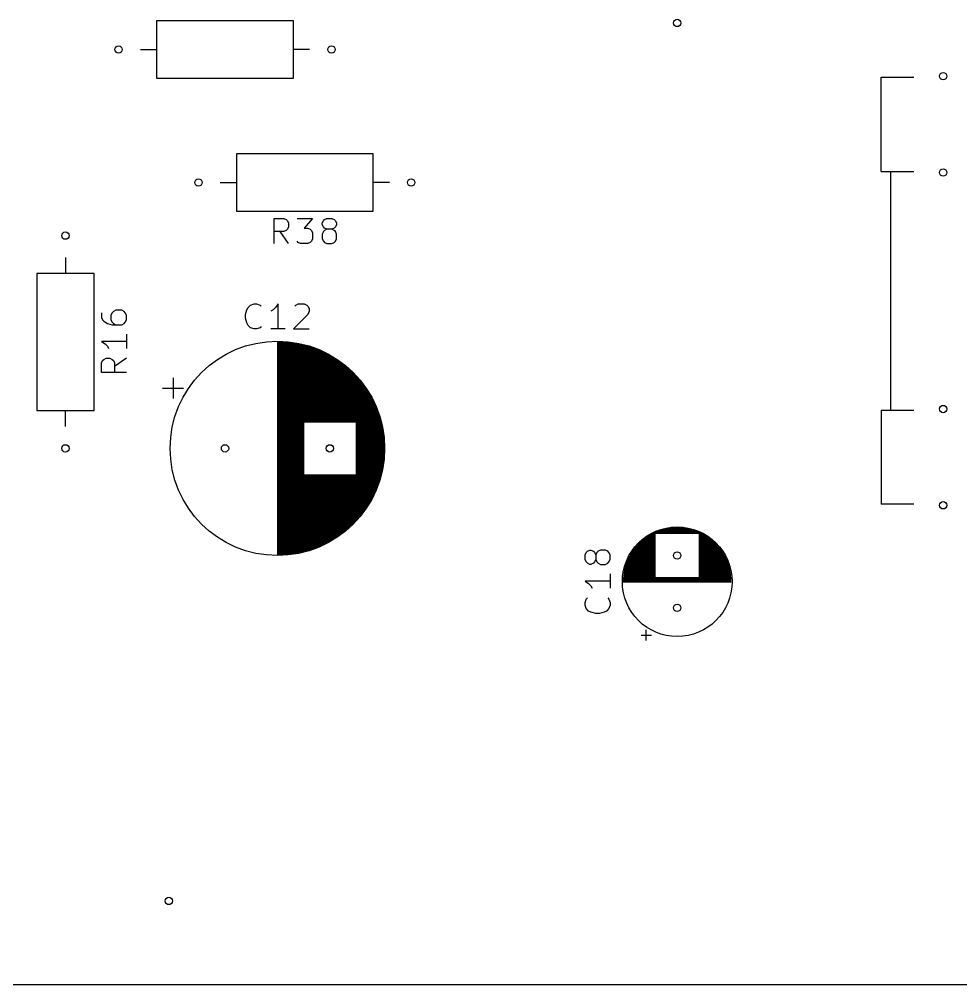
# Model space of a CAD drawing. Extents: x 0.79 to 9.84, y -6.5 to -0.79.
# Drawn here: x 4.601 to 6.37, y -6.496 to -4.681 of the extents above; entities that cross this region are included whole.
import ezdxf

# ---------------------------------------------------------------- set-up
doc = ezdxf.new("R2010")
doc.units = 0
doc.header["$MEASUREMENT"] = 0
doc.layers.add('BLACK', color=7, linetype='CONTINUOUS')

msp = doc.modelspace()

# ---------------------------------------------------------------- linework, layer by layer
at = {"layer": 'BLACK', "linetype": 'CONTINUOUS'}
for p, q in [((4.8587, -4.6835), (4.8587, -4.7913)), ((5.1161, -4.6835), (4.8587, -4.6835)), ((5.1161, -4.7913), (5.1161, -4.6835)), ((4.8283, -4.7374), (4.8587, -4.7374)), ((5.1465, -4.7374), (5.1161, -4.7374)), ((4.8587, -4.7913), (5.1161, -4.7913)), ((6.2205, -4.7894), (6.2823, -4.7894)), ((6.2205, -4.9665), (6.2205, -4.7894)), ((5.2661, -4.9335), (5.0087, -4.9335)), ((5.0087, -4.9335), (5.0087, -5.0413)), ((5.2661, -5.0413), (5.2661, -4.9335)), ((6.2205, -4.9665), (6.2823, -4.9665)), ((6.239, -5.4154), (6.239, -4.9665)), ((4.9783, -4.9874), (5.0087, -4.9874)), ((5.2965, -4.9874), (5.2661, -4.9874)), ((5.0087, -5.0413), (5.2661, -5.0413)), ((5.08, -5.1023), (5.08, -5.055)), ((5.08, -5.055), (5.098, -5.055)), ((5.098, -5.055), (5.1025, -5.0573)), ((5.1025, -5.0573), (5.1048, -5.0595)), ((5.1048, -5.0595), (5.107, -5.064)), ((5.107, -5.064), (5.107, -5.0708)), ((5.1228, -5.055), (5.152, -5.055)), ((5.152, -5.055), (5.1363, -5.073)), ((5.17, -5.064), (5.1723, -5.0595)), ((5.17, -5.0663), (5.17, -5.064)), ((5.1723, -5.0595), (5.1745, -5.0573)), ((5.1745, -5.0573), (5.179, -5.055)), ((5.179, -5.055), (5.188, -5.055)), ((5.188, -5.055), (5.1925, -5.0573)), ((5.1925, -5.0573), (5.1948, -5.0595)), ((5.1948, -5.0595), (5.197, -5.064)), ((5.197, -5.064), (5.197, -5.0663)), ((5.098, -5.0798), (5.08, -5.0798)), ((5.107, -5.1023), (5.0913, -5.0798)), ((5.1025, -5.0775), (5.098, -5.0798)), ((5.1048, -5.0753), (5.1025, -5.0775)), ((5.107, -5.0708), (5.1048, -5.0753)), ((5.1363, -5.073), (5.143, -5.073)), ((5.143, -5.073), (5.1475, -5.0753)), ((5.1475, -5.0753), (5.1498, -5.0775)), ((5.1498, -5.0775), (5.152, -5.082)), ((5.152, -5.082), (5.152, -5.0933)), ((5.1723, -5.0708), (5.17, -5.0663)), ((5.1723, -5.0798), (5.17, -5.0843)), ((5.1745, -5.073), (5.1723, -5.0708)), ((5.1745, -5.0775), (5.1723, -5.0798)), ((5.179, -5.0753), (5.1745, -5.073)), ((5.179, -5.0753), (5.1745, -5.0775)), ((5.188, -5.0753), (5.179, -5.0753)), ((5.1925, -5.073), (5.188, -5.0753)), ((5.1925, -5.0775), (5.188, -5.0753)), ((5.1948, -5.0708), (5.1925, -5.073)), ((5.1948, -5.0798), (5.1925, -5.0775)), ((5.197, -5.0663), (5.1948, -5.0708)), ((5.197, -5.0843), (5.1948, -5.0798)), ((5.125, -5.1), (5.1228, -5.0978)), ((5.1295, -5.1023), (5.125, -5.1)), ((5.1475, -5.1), (5.143, -5.1023)), ((5.1498, -5.0978), (5.1475, -5.1)), ((5.152, -5.0933), (5.1498, -5.0978)), ((5.17, -5.0843), (5.17, -5.0933)), ((5.17, -5.0933), (5.1723, -5.0978)), ((5.1723, -5.0978), (5.1745, -5.1)), ((5.1745, -5.1), (5.179, -5.1023)), ((5.188, -5.1023), (5.1925, -5.1)), ((5.1925, -5.1), (5.1948, -5.0978)), ((5.1948, -5.0978), (5.197, -5.0933)), ((5.197, -5.0933), (5.197, -5.0843)), ((5.143, -5.1023), (5.1295, -5.1023)), ((5.179, -5.1023), (5.188, -5.1023)), ((4.6874, -5.1283), (4.6874, -5.1587)), ((4.7413, -5.1587), (4.6335, -5.1587)), ((4.6335, -5.1587), (4.6335, -5.4161)), ((4.7413, -5.4161), (4.7413, -5.1587)), ((4.782, -5.2278), (4.7775, -5.23)), ((4.7933, -5.2278), (4.782, -5.2278)), ((4.7978, -5.23), (4.7933, -5.2278)), ((5.0262, -5.2359), (5.0285, -5.2269)), ((5.0285, -5.2269), (5.0307, -5.2224)), ((5.0307, -5.2224), (5.0352, -5.2179)), ((5.0352, -5.2179), (5.042, -5.2156)), ((5.042, -5.2156), (5.0465, -5.2156)), ((5.0465, -5.2156), (5.0532, -5.2179)), ((5.0532, -5.2179), (5.0555, -5.2201)), ((5.078, -5.2269), (5.0735, -5.2291)), ((5.0825, -5.2224), (5.078, -5.2269)), ((5.087, -5.2156), (5.0825, -5.2224)), ((5.087, -5.2629), (5.087, -5.2156)), ((5.1184, -5.2201), (5.1207, -5.2179)), ((5.1207, -5.2179), (5.1252, -5.2156)), ((5.1252, -5.2156), (5.1364, -5.2156)), ((5.1364, -5.2156), (5.1409, -5.2179)), ((5.1409, -5.2179), (5.1432, -5.2201)), ((5.1432, -5.2201), (5.1454, -5.2246)), ((5.1454, -5.2246), (5.1454, -5.2291)), ((4.755, -5.2323), (4.755, -5.2413)), ((4.755, -5.2413), (4.7573, -5.2458)), ((4.7573, -5.2458), (4.7595, -5.248)), ((4.7753, -5.2323), (4.773, -5.2368)), ((4.773, -5.2368), (4.773, -5.2458)), ((4.773, -5.2458), (4.7753, -5.2503)), ((4.7775, -5.23), (4.7753, -5.2323)), ((4.8, -5.2323), (4.7978, -5.23)), ((4.8023, -5.2368), (4.8, -5.2323)), ((4.8, -5.2503), (4.8023, -5.2458)), ((4.8023, -5.2458), (4.8023, -5.2368)), ((5.0262, -5.2426), (5.0262, -5.2359)), ((5.0285, -5.2516), (5.0262, -5.2426)), ((5.1432, -5.2359), (5.1162, -5.2629)), ((5.1454, -5.2291), (5.1432, -5.2359)), ((4.7595, -5.248), (4.7663, -5.2525)), ((4.7663, -5.2525), (4.7753, -5.2548)), ((4.7753, -5.2503), (4.7775, -5.2525)), ((4.7753, -5.2548), (4.7933, -5.2548)), ((4.7775, -5.2525), (4.782, -5.2548)), ((4.7933, -5.2548), (4.7978, -5.2525)), ((4.7978, -5.2525), (4.8, -5.2503)), ((5.0307, -5.2561), (5.0285, -5.2516)), ((5.0352, -5.2606), (5.0307, -5.2561)), ((5.042, -5.2629), (5.0352, -5.2606)), ((5.0465, -5.2629), (5.042, -5.2629)), ((5.0532, -5.2606), (5.0465, -5.2629)), ((5.0555, -5.2584), (5.0532, -5.2606)), ((5.1004, -5.2629), (5.0735, -5.2629)), ((5.1162, -5.2629), (5.1454, -5.2629)), ((4.8023, -5.2728), (4.8023, -5.2998)), ((4.8023, -5.2863), (4.755, -5.2863)), ((4.755, -5.2863), (4.7618, -5.2908)), ((4.7618, -5.2908), (4.7663, -5.2953)), ((4.7663, -5.2953), (4.7685, -5.2998)), ((5.0858, -5.2874), (5.0858, -5.6874)), ((5.0874, -5.2874), (5.0874, -5.6874)), ((5.089, -5.2874), (5.089, -5.6874)), ((5.0906, -5.2874), (5.0906, -5.6874)), ((5.0921, -5.2875), (5.0921, -5.6873)), ((5.0937, -5.2875), (5.0937, -5.6873)), ((5.0953, -5.2876), (5.0953, -5.6872)), ((5.0969, -5.2877), (5.0969, -5.6871)), ((5.0984, -5.2878), (5.0984, -5.687)), ((5.1, -5.2879), (5.1, -5.6869)), ((5.1016, -5.288), (5.1016, -5.6868)), ((5.1031, -5.2881), (5.1031, -5.6867)), ((5.1047, -5.2883), (5.1047, -5.6865)), ((5.1063, -5.2884), (5.1063, -5.6864)), ((5.1079, -5.2886), (5.1079, -5.6862)), ((5.1094, -5.2888), (5.1094, -5.686)), ((5.111, -5.289), (5.111, -5.6858)), ((5.1126, -5.2892), (5.1126, -5.6856)), ((5.1142, -5.2894), (5.1142, -5.6854)), ((5.1158, -5.2896), (5.1158, -5.6852)), ((5.1174, -5.2898), (5.1174, -5.685)), ((5.1189, -5.2901), (5.1189, -5.6847)), ((5.1205, -5.2904), (5.1205, -5.6844)), ((5.1221, -5.2907), (5.1221, -5.6841)), ((5.1237, -5.2909), (5.1237, -5.6839)), ((5.1252, -5.2913), (5.1252, -5.6835)), ((5.1268, -5.2916), (5.1268, -5.6832)), ((5.1284, -5.2919), (5.1284, -5.6829)), ((5.13, -5.2923), (5.13, -5.6825)), ((5.1315, -5.2926), (5.1315, -5.6822)), ((5.1331, -5.293), (5.1331, -5.6818)), ((5.1347, -5.2934), (5.1347, -5.6814)), ((5.1363, -5.2938), (5.1363, -5.4385)), ((5.1378, -5.2942), (5.1378, -5.4385)), ((5.1394, -5.2946), (5.1394, -5.4385)), ((5.141, -5.2951), (5.141, -5.4385)), ((5.1426, -5.2955), (5.1426, -5.4385)), ((5.1441, -5.296), (5.1441, -5.4385)), ((5.1457, -5.2965), (5.1457, -5.4385)), ((5.1473, -5.297), (5.1473, -5.4385)), ((5.1489, -5.2975), (5.1489, -5.4385)), ((5.1504, -5.298), (5.1504, -5.4385)), ((5.152, -5.2985), (5.152, -5.4385)), ((5.1536, -5.2991), (5.1536, -5.4385)), ((5.1552, -5.2997), (5.1552, -5.4385)), ((5.1567, -5.3002), (5.1567, -5.4385)), ((5.1583, -5.3009), (5.1583, -5.4385)), ((4.7595, -5.32), (4.764, -5.3178)), ((4.764, -5.3178), (4.7708, -5.3178)), ((4.7708, -5.3178), (4.7753, -5.32)), ((4.8023, -5.3178), (4.7798, -5.3335)), ((5.1599, -5.3015), (5.1599, -5.4385)), ((5.1615, -5.3021), (5.1615, -5.4385)), ((5.163, -5.3028), (5.163, -5.4385)), ((5.1646, -5.3034), (5.1646, -5.4385)), ((5.1662, -5.3041), (5.1662, -5.4385)), ((5.1678, -5.3048), (5.1678, -5.4385)), ((5.1693, -5.3055), (5.1693, -5.4385)), ((5.1709, -5.3062), (5.1709, -5.4385)), ((5.1725, -5.3069), (5.1725, -5.4385)), ((5.1741, -5.3077), (5.1741, -5.4385)), ((5.1756, -5.3085), (5.1756, -5.4385)), ((5.1772, -5.3093), (5.1772, -5.4385)), ((5.1788, -5.3101), (5.1788, -5.4385)), ((5.1804, -5.3109), (5.1804, -5.4385)), ((5.1819, -5.3117), (5.1819, -5.4385)), ((5.1835, -5.3126), (5.1835, -5.4385)), ((5.1851, -5.3135), (5.1851, -5.4385)), ((5.1867, -5.3144), (5.1867, -5.4385)), ((5.1882, -5.3153), (5.1882, -5.4385)), ((5.1898, -5.3163), (5.1898, -5.4385)), ((5.1914, -5.3172), (5.1914, -5.4385)), ((5.193, -5.3182), (5.193, -5.4385)), ((5.1945, -5.3192), (5.1945, -5.4385)), ((4.755, -5.3268), (4.7573, -5.3223)), ((4.755, -5.3448), (4.755, -5.3268)), ((4.7573, -5.3223), (4.7595, -5.32)), ((4.7753, -5.32), (4.7775, -5.3223)), ((4.7775, -5.3223), (4.7798, -5.3268)), ((4.7798, -5.3268), (4.7798, -5.3448)), ((5.1961, -5.3202), (5.1961, -5.4385)), ((5.1977, -5.3212), (5.1977, -5.4385)), ((5.1993, -5.3223), (5.1993, -5.4385)), ((5.2008, -5.3234), (5.2008, -5.4385)), ((5.2024, -5.3245), (5.2024, -5.4385)), ((5.204, -5.3256), (5.204, -5.4385)), ((5.2056, -5.3268), (5.2056, -5.4385)), ((5.2071, -5.328), (5.2071, -5.4385)), ((5.2087, -5.3291), (5.2087, -5.4385)), ((5.2103, -5.3304), (5.2103, -5.4385)), ((5.2119, -5.3316), (5.2119, -5.4385)), ((5.2134, -5.3329), (5.2134, -5.4385)), ((5.215, -5.3342), (5.215, -5.4385)), ((5.2166, -5.3355), (5.2166, -5.4385)), ((5.2181, -5.3369), (5.2181, -5.4385)), ((4.8023, -5.3448), (4.755, -5.3448)), ((4.8898, -5.3545), (4.8898, -5.3939)), ((5.2197, -5.3382), (5.2197, -5.4385)), ((5.2213, -5.3396), (5.2213, -5.4385)), ((5.2229, -5.3411), (5.2229, -5.4385)), ((5.2244, -5.3426), (5.2244, -5.4385)), ((5.226, -5.3441), (5.226, -5.4385)), ((5.2276, -5.3456), (5.2276, -5.4385)), ((5.2292, -5.3472), (5.2292, -5.4385)), ((5.2307, -5.3488), (5.2307, -5.4385)), ((5.2323, -5.3505), (5.2323, -5.4385)), ((5.2339, -5.3521), (5.2339, -5.6227)), ((5.2355, -5.3539), (5.2355, -5.6209)), ((5.237, -5.3556), (5.237, -5.6192)), ((5.2386, -5.3574), (5.2386, -5.6174)), ((5.2402, -5.3593), (5.2402, -5.6155)), ((5.2418, -5.3612), (5.2418, -5.6136)), ((5.2433, -5.3631), (5.2433, -5.6117)), ((5.2449, -5.3651), (5.2449, -5.6097)), ((5.2465, -5.3672), (5.2465, -5.6076)), ((5.2481, -5.3693), (5.2481, -5.6055)), ((5.2496, -5.3715), (5.2496, -5.6033)), ((5.2512, -5.3737), (5.2512, -5.6011)), ((4.8701, -5.3742), (4.9095, -5.3742)), ((5.2528, -5.376), (5.2528, -5.5988)), ((5.2544, -5.3783), (5.2544, -5.5965)), ((5.2559, -5.3807), (5.2559, -5.5941)), ((5.2575, -5.3833), (5.2575, -5.5915)), ((5.2591, -5.3859), (5.2591, -5.5889)), ((5.2607, -5.3886), (5.2607, -5.5862)), ((5.2622, -5.3914), (5.2622, -5.5834)), ((5.2638, -5.3943), (5.2638, -5.5805)), ((5.2654, -5.3973), (5.2654, -5.5775)), ((5.267, -5.4004), (5.267, -5.5744)), ((5.2685, -5.4037), (5.2685, -5.5711)), ((5.2701, -5.4072), (5.2701, -5.5676)), ((4.6335, -5.4161), (4.7413, -5.4161)), ((4.6874, -5.4465), (4.6874, -5.4161)), ((5.2717, -5.4109), (5.2717, -5.5639)), ((5.2733, -5.4147), (5.2733, -5.5601)), ((5.2748, -5.4188), (5.2748, -5.556)), ((5.2764, -5.4232), (5.2764, -5.5516)), ((5.278, -5.428), (5.278, -5.5469)), ((6.2205, -5.4154), (6.2823, -5.4154)), ((6.2205, -5.4154), (6.2205, -5.5925)), ((5.2796, -5.4331), (5.2796, -5.5417)), ((5.2811, -5.439), (5.2811, -5.5358)), ((5.2827, -5.4456), (5.2827, -5.5292)), ((5.2843, -5.4535), (5.2843, -5.5213)), ((5.2859, -5.4638), (5.2859, -5.511)), ((5.1363, -5.5363), (5.1363, -5.681)), ((5.1378, -5.5363), (5.1378, -5.6806)), ((5.1394, -5.5363), (5.1394, -5.6802)), ((5.141, -5.5363), (5.141, -5.6797)), ((5.1426, -5.5363), (5.1426, -5.6793)), ((5.1441, -5.5363), (5.1441, -5.6788)), ((5.1457, -5.5363), (5.1457, -5.6783)), ((5.1473, -5.5363), (5.1473, -5.6778)), ((5.1489, -5.5363), (5.1489, -5.6773)), ((5.1504, -5.5363), (5.1504, -5.6768)), ((5.152, -5.5363), (5.152, -5.6763)), ((5.1536, -5.5363), (5.1536, -5.6757)), ((5.1552, -5.5363), (5.1552, -5.6751)), ((5.1567, -5.5363), (5.1567, -5.6746)), ((5.1583, -5.5363), (5.1583, -5.6739)), ((5.1599, -5.5363), (5.1599, -5.6733)), ((5.1615, -5.5363), (5.1615, -5.6727)), ((5.163, -5.5363), (5.163, -5.672)), ((5.1646, -5.5363), (5.1646, -5.6714)), ((5.1662, -5.5363), (5.1662, -5.6707)), ((5.1678, -5.5363), (5.1678, -5.67)), ((5.1693, -5.5363), (5.1693, -5.6693)), ((5.1709, -5.5363), (5.1709, -5.6686)), ((5.1725, -5.5363), (5.1725, -5.6679)), ((5.1741, -5.5363), (5.1741, -5.6671)), ((5.1756, -5.5363), (5.1756, -5.6663)), ((5.1772, -5.5363), (5.1772, -5.6656)), ((5.1788, -5.5363), (5.1788, -5.6647)), ((5.1804, -5.5363), (5.1804, -5.6639)), ((5.1819, -5.5363), (5.1819, -5.6631)), ((5.1835, -5.5363), (5.1835, -5.6622)), ((5.1851, -5.5363), (5.1851, -5.6613)), ((5.1867, -5.5363), (5.1867, -5.6604)), ((5.1882, -5.5363), (5.1882, -5.6595)), ((5.1898, -5.5363), (5.1898, -5.6585)), ((5.1914, -5.5363), (5.1914, -5.6576)), ((5.193, -5.5363), (5.193, -5.6566)), ((5.1945, -5.5363), (5.1945, -5.6556)), ((5.1961, -5.5363), (5.1961, -5.6546)), ((5.1977, -5.5363), (5.1977, -5.6536)), ((5.1993, -5.5363), (5.1993, -5.6525)), ((5.2008, -5.5363), (5.2008, -5.6514)), ((5.2024, -5.5363), (5.2024, -5.6503)), ((5.204, -5.5363), (5.204, -5.6492)), ((5.2056, -5.5363), (5.2056, -5.648)), ((5.2071, -5.5363), (5.2071, -5.6469)), ((5.2087, -5.5363), (5.2087, -5.6457)), ((5.2103, -5.5363), (5.2103, -5.6444)), ((5.2119, -5.5363), (5.2119, -5.6432)), ((5.2134, -5.5363), (5.2134, -5.6419)), ((5.215, -5.5363), (5.215, -5.6406)), ((5.2166, -5.5363), (5.2166, -5.6393)), ((5.2181, -5.5363), (5.2181, -5.638)), ((5.2197, -5.5363), (5.2197, -5.6366)), ((5.2213, -5.5363), (5.2213, -5.6352)), ((5.2229, -5.5363), (5.2229, -5.6337)), ((5.2244, -5.5363), (5.2244, -5.6322)), ((5.226, -5.5363), (5.226, -5.6307)), ((5.2276, -5.5363), (5.2276, -5.6292)), ((5.2292, -5.5363), (5.2292, -5.6276)), ((5.2307, -5.5363), (5.2307, -5.626)), ((5.2323, -5.5363), (5.2323, -5.6243)), ((6.2823, -5.5925), (6.2205, -5.5925)), ((5.7942, -5.6452), (5.8806, -5.6452)), ((5.7976, -5.6437), (5.8772, -5.6437)), ((5.8014, -5.6421), (5.8734, -5.6421)), ((5.8057, -5.6405), (5.8691, -5.6405)), ((5.8107, -5.6389), (5.8641, -5.6389)), ((5.817, -5.6374), (5.8578, -5.6374)), ((5.8262, -5.6358), (5.8486, -5.6358)), ((5.7671, -5.6641), (5.7965, -5.6641)), ((5.7688, -5.6626), (5.7965, -5.6626)), ((5.7705, -5.661), (5.7965, -5.661)), ((5.7723, -5.6594), (5.7965, -5.6594)), ((5.7742, -5.6578), (5.7965, -5.6578)), ((5.7762, -5.6563), (5.7965, -5.6563)), ((5.7783, -5.6547), (5.7965, -5.6547)), ((5.7806, -5.6531), (5.7965, -5.6531)), ((5.783, -5.6515), (5.7965, -5.6515)), ((5.7855, -5.65), (5.7965, -5.65)), ((5.7881, -5.6484), (5.7965, -5.6484)), ((5.791, -5.6468), (5.8838, -5.6468)), ((5.8783, -5.6484), (5.8867, -5.6484)), ((5.8783, -5.65), (5.8893, -5.65)), ((5.8783, -5.6515), (5.8919, -5.6515)), ((5.8783, -5.6531), (5.8942, -5.6531)), ((5.8783, -5.6547), (5.8965, -5.6547)), ((5.8783, -5.6563), (5.8986, -5.6563)), ((5.8783, -5.6578), (5.9006, -5.6578)), ((5.8783, -5.6594), (5.9025, -5.6594)), ((5.8783, -5.661), (5.9043, -5.661)), ((5.8783, -5.6626), (5.906, -5.6626)), ((5.8783, -5.6641), (5.9077, -5.6641)), ((5.6663, -5.6831), (5.6686, -5.6808)), ((5.6686, -5.6808), (5.6731, -5.6786)), ((5.6731, -5.6786), (5.6753, -5.6786)), ((5.6753, -5.6786), (5.6798, -5.6808)), ((5.6798, -5.6808), (5.6821, -5.6831)), ((5.6888, -5.6808), (5.6866, -5.6831)), ((5.6933, -5.6786), (5.6888, -5.6808)), ((5.7023, -5.6786), (5.6933, -5.6786)), ((5.7068, -5.6808), (5.7023, -5.6786)), ((5.7091, -5.6831), (5.7068, -5.6808)), ((5.7528, -5.6815), (5.7965, -5.6815)), ((5.7539, -5.6799), (5.7965, -5.6799)), ((5.7549, -5.6783), (5.7965, -5.6783)), ((5.7561, -5.6767), (5.7965, -5.6767)), ((5.7573, -5.6752), (5.7965, -5.6752)), ((5.7585, -5.6736), (5.7965, -5.6736)), ((5.7598, -5.672), (5.7965, -5.672)), ((5.7611, -5.6704), (5.7965, -5.6704)), ((5.7626, -5.6689), (5.7965, -5.6689)), ((5.764, -5.6673), (5.7965, -5.6673)), ((5.7655, -5.6657), (5.7965, -5.6657)), ((5.8783, -5.6657), (5.9093, -5.6657)), ((5.8783, -5.6673), (5.9108, -5.6673)), ((5.8783, -5.6689), (5.9122, -5.6689)), ((5.8783, -5.6704), (5.9137, -5.6704)), ((5.8783, -5.672), (5.915, -5.672)), ((5.8783, -5.6736), (5.9163, -5.6736)), ((5.8783, -5.6752), (5.9175, -5.6752)), ((5.8783, -5.6767), (5.9187, -5.6767)), ((5.8783, -5.6783), (5.9199, -5.6783)), ((5.8783, -5.6799), (5.9209, -5.6799)), ((5.8783, -5.6815), (5.922, -5.6815)), ((5.6641, -5.6876), (5.6663, -5.6831)), ((5.6641, -5.6966), (5.6641, -5.6876)), ((5.6663, -5.7011), (5.6641, -5.6966)), ((5.6821, -5.6831), (5.6843, -5.6876)), ((5.6843, -5.6966), (5.6821, -5.7011)), ((5.6866, -5.6831), (5.6843, -5.6876)), ((5.6843, -5.6876), (5.6843, -5.6966)), ((5.6843, -5.6966), (5.6866, -5.7011)), ((5.7113, -5.6876), (5.7091, -5.6831)), ((5.7091, -5.7011), (5.7113, -5.6966)), ((5.7113, -5.6966), (5.7113, -5.6876)), ((5.743, -5.7004), (5.7965, -5.7004)), ((5.7436, -5.6988), (5.7965, -5.6988)), ((5.7443, -5.6972), (5.7965, -5.6972)), ((5.745, -5.6956), (5.7965, -5.6956)), ((5.7457, -5.6941), (5.7965, -5.6941)), ((5.7465, -5.6925), (5.7965, -5.6925)), ((5.7472, -5.6909), (5.7965, -5.6909)), ((5.7481, -5.6893), (5.7965, -5.6893)), ((5.7489, -5.6878), (5.7965, -5.6878)), ((5.7498, -5.6862), (5.7965, -5.6862)), ((5.7508, -5.6846), (5.7965, -5.6846)), ((5.7518, -5.683), (5.7965, -5.683)), ((5.8783, -5.683), (5.923, -5.683)), ((5.8783, -5.6846), (5.924, -5.6846)), ((5.8783, -5.6862), (5.925, -5.6862)), ((5.8783, -5.6878), (5.9259, -5.6878)), ((5.8783, -5.6893), (5.9267, -5.6893)), ((5.8783, -5.6909), (5.9276, -5.6909)), ((5.8783, -5.6925), (5.9283, -5.6925)), ((5.8783, -5.6941), (5.9291, -5.6941)), ((5.8783, -5.6956), (5.9298, -5.6956)), ((5.8783, -5.6972), (5.9305, -5.6972)), ((5.8783, -5.6988), (5.9312, -5.6988)), ((5.8783, -5.7004), (5.9318, -5.7004)), ((5.6686, -5.7033), (5.6663, -5.7011)), ((5.6731, -5.7056), (5.6686, -5.7033)), ((5.6753, -5.7056), (5.6731, -5.7056)), ((5.6798, -5.7033), (5.6753, -5.7056)), ((5.6821, -5.7011), (5.6798, -5.7033)), ((5.6866, -5.7011), (5.6888, -5.7033)), ((5.6888, -5.7033), (5.6933, -5.7056)), ((5.6933, -5.7056), (5.7023, -5.7056)), ((5.7023, -5.7056), (5.7068, -5.7033)), ((5.7068, -5.7033), (5.7091, -5.7011)), ((5.7379, -5.7177), (5.7965, -5.7177)), ((5.7382, -5.7161), (5.7965, -5.7161)), ((5.7385, -5.7146), (5.7965, -5.7146)), ((5.7389, -5.713), (5.7965, -5.713)), ((5.7393, -5.7114), (5.7965, -5.7114)), ((5.7398, -5.7098), (5.7965, -5.7098)), ((5.7402, -5.7082), (5.7965, -5.7082)), ((5.7407, -5.7067), (5.7965, -5.7067)), ((5.7413, -5.7051), (5.7965, -5.7051)), ((5.7418, -5.7035), (5.7965, -5.7035)), ((5.7424, -5.7019), (5.7965, -5.7019)), ((5.8783, -5.7019), (5.9324, -5.7019)), ((5.8783, -5.7035), (5.933, -5.7035)), ((5.8783, -5.7051), (5.9335, -5.7051)), ((5.8783, -5.7067), (5.9341, -5.7067)), ((5.8783, -5.7082), (5.9346, -5.7082)), ((5.8783, -5.7098), (5.935, -5.7098)), ((5.8783, -5.7114), (5.9355, -5.7114)), ((5.8783, -5.713), (5.9359, -5.713)), ((5.8783, -5.7146), (5.9363, -5.7146)), ((5.8783, -5.7161), (5.9366, -5.7161)), ((5.8783, -5.7177), (5.9369, -5.7177)), ((5.7113, -5.7371), (5.6641, -5.7371)), ((5.6641, -5.7371), (5.6708, -5.7416)), ((5.7113, -5.7236), (5.7113, -5.7506)), ((5.7358, -5.7366), (5.939, -5.7366)), ((5.7359, -5.7335), (5.9389, -5.7335)), ((5.7359, -5.735), (5.9389, -5.735)), ((5.736, -5.7319), (5.9388, -5.7319)), ((5.7361, -5.7303), (5.9387, -5.7303)), ((5.7363, -5.7287), (5.7965, -5.7287)), ((5.7364, -5.7272), (5.7965, -5.7272)), ((5.7366, -5.7256), (5.7965, -5.7256)), ((5.7368, -5.724), (5.7965, -5.724)), ((5.737, -5.7224), (5.7965, -5.7224)), ((5.7373, -5.7209), (5.7965, -5.7209)), ((5.7376, -5.7193), (5.7965, -5.7193)), ((5.8783, -5.7193), (5.9372, -5.7193)), ((5.8783, -5.7209), (5.9375, -5.7209)), ((5.8783, -5.7224), (5.9378, -5.7224)), ((5.8783, -5.724), (5.938, -5.724)), ((5.8783, -5.7256), (5.9382, -5.7256)), ((5.8783, -5.7272), (5.9384, -5.7272)), ((5.8783, -5.7287), (5.9385, -5.7287)), ((5.6708, -5.7416), (5.6753, -5.7461)), ((5.6753, -5.7461), (5.6776, -5.7506)), ((5.7358, -5.7382), (5.939, -5.7382)), ((5.6641, -5.7776), (5.6663, -5.7708)), ((5.6663, -5.7708), (5.6686, -5.7686)), ((5.7068, -5.7686), (5.7091, -5.7708)), ((5.7091, -5.7708), (5.7113, -5.7776)), ((5.6641, -5.7821), (5.6641, -5.7776)), ((5.6663, -5.7888), (5.6641, -5.7821)), ((5.6708, -5.7933), (5.6663, -5.7888)), ((5.7091, -5.7888), (5.7046, -5.7933)), ((5.7113, -5.7821), (5.7091, -5.7888)), ((5.7113, -5.7776), (5.7113, -5.7821)), ((5.6753, -5.7956), (5.6708, -5.7933)), ((5.6843, -5.7978), (5.6753, -5.7956)), ((5.6911, -5.7978), (5.6843, -5.7978)), ((5.7001, -5.7956), (5.6911, -5.7978)), ((5.7046, -5.7933), (5.7001, -5.7956)), ((5.7695, -5.8388), (5.7892, -5.8388)), ((5.7793, -5.8486), (5.7793, -5.8289)), ((9.8425, -6.4961), (0.7874, -6.4961))]:
    msp.add_line(p, q, dxfattribs=at)
at = {"layer": 'BLACK'}
for centre, radius in [((5.0858, -5.4874), 0.2016), ((5.8374, -5.7382), 0.1031)]:
    msp.add_circle(centre, radius, dxfattribs=at)
at = {"layer": 'WHITE'}
for centre in [(5.8374, -4.6874), (4.7874, -4.7374), (5.1874, -4.7374), (6.3374, -4.7874), (6.3374, -4.9685), (4.9374, -4.9874), (5.3374, -4.9874), (4.6874, -5.0874), (6.3374, -5.4134), (4.6874, -5.4874), (4.9874, -5.4874), (5.1843, -5.4874), (6.3374, -5.5945), (5.8374, -5.689), (5.8374, -5.7874), (4.8819, -6.3386)]:
    msp.add_circle(centre, 0.00689, dxfattribs=at)

doc.saveas('drawing.dxf')
